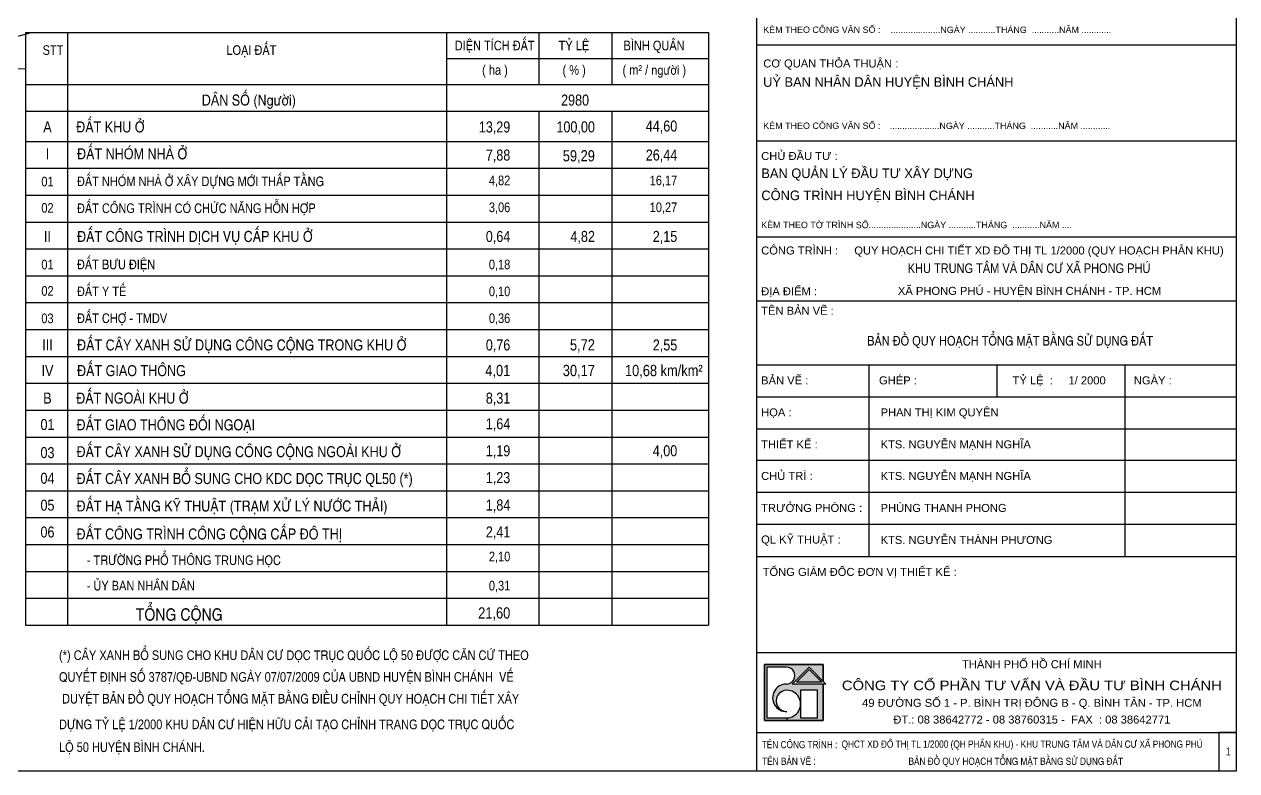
# Model space of a CAD drawing. Extents: x 597626 to 599942, y 1182063 to 1183198.
# Drawn here: x 598868 to 599626, y 1182063 to 1182529 of the extents above; entities that cross this region are included whole.
import ezdxf
from ezdxf.enums import TextEntityAlignment as Align

# ---------------------------------------------------------------- set-up
doc = ezdxf.new("R2010")
doc.units = 0
doc.header["$MEASUREMENT"] = 0
for name, color, linetype in [('5', 5, 'CONTINUOUS'), ('DTEXT', 7, 'CONTINUOUS'), ('HIENTRANG', 8, 'CONTINUOUS'), ('NET-LETRONG', 6, 'CONTINUOUS'), ('TEXT', 7, 'CONTINUOUS')]:
    doc.layers.add(name, color=color, linetype=linetype)
doc.styles.add('AVO', font='VHELVEN.TTF')
doc.styles.add('AVO-B', font='VAVOB.TTF')
doc.styles.add('VHC-R', font='VHELVCN.TTF')
doc.styles.add('VHEL-C-B', font='VHELVCB.TTF')
doc.styles.add('VHEL-C-R', font='VHELVCN.TTF')
doc.styles.add('VHELC-R', font='VHELVCN.TTF')

msp = doc.modelspace()

# ---------------------------------------------------------------- hatches: boundary and pattern name
at = {"layer": 'DTEXT'}
h = msp.add_hatch(color=170, dxfattribs=at)
edge = h.paths.add_edge_path()
edge.add_line((599358.47, 1182127.418), (599367.199, 1182118.689))
edge.add_line((599367.199, 1182118.689), (599367.199, 1182129.163))
edge.add_line((599367.199, 1182129.163), (599330.605, 1182129.163))
edge.add_line((599330.605, 1182129.163), (599330.605, 1182114.587))
edge.add_line((599330.605, 1182114.587), (599332.069, 1182114.587))
edge.add_line((599332.069, 1182114.587), (599332.069, 1182127.418))
edge.add_line((599332.069, 1182127.418), (599344.297, 1182127.418))
edge.add_ellipse((599344.297, 1182122.137), major_axis=(3.734, 3.734), ratio=1, start_angle=225, end_angle=405, ccw=False)
edge.add_ellipse((599344.297, 1182108.242), major_axis=(-6.092, 6.092), ratio=1, start_angle=-45, end_angle=-2.435898)
edge.add_line((599338.469, 1182114.587), (599353.19, 1182114.587))
edge.add_line((599353.19, 1182114.587), (599367.199, 1182114.587))
edge.add_line((599367.199, 1182114.587), (599367.199, 1182116.857))
edge.add_line((599367.199, 1182116.857), (599358.47, 1182116.857))
edge.add_line((599358.47, 1182116.857), (599347.91, 1182116.857))
edge.add_line((599347.91, 1182116.857), (599358.47, 1182127.418))
edge = h.paths.add_edge_path()
edge.add_line((599367.199, 1182114.587), (599353.19, 1182114.587))
edge.add_line((599353.19, 1182114.587), (599353.19, 1182112.966))
edge.add_line((599353.19, 1182112.966), (599363.751, 1182112.966))
edge.add_line((599363.751, 1182112.966), (599363.751, 1182095.736))
edge.add_line((599363.751, 1182095.736), (599353.19, 1182095.736))
edge.add_line((599353.19, 1182095.736), (599353.19, 1182104.351))
edge.add_ellipse((599344.575, 1182104.351), major_axis=(-6.092, 6.092), ratio=1, start_angle=135, end_angle=225, ccw=False)
edge.add_line((599344.575, 1182095.736), (599344.575, 1182093.991))
edge.add_line((599344.575, 1182093.991), (599367.199, 1182093.991))
edge.add_line((599367.199, 1182093.991), (599367.199, 1182114.587))
h.paths.add_polyline_path([(599332.069, 1182114.587), (599330.605, 1182114.587), (599330.605, 1182093.991), (599344.575, 1182093.991), (599344.575, 1182095.736), (599332.069, 1182095.736)])
msp.add_hatch(color=10, dxfattribs=at).paths.add_polyline_path([(599366.347, 1182117.969), (599358.47, 1182125.846), (599350.594, 1182117.969)])
h = msp.add_hatch(color=170, dxfattribs=at)
edge = h.paths.add_edge_path()
edge.add_ellipse((599344.575, 1182104.351), major_axis=(6.092, 6.092), ratio=1, start_angle=315, end_angle=405, ccw=False)
edge.add_line((599353.19, 1182104.351), (599353.19, 1182114.587))
edge.add_line((599353.19, 1182114.587), (599338.469, 1182114.587))
edge.add_ellipse((599344.318, 1182108.233), major_axis=(6.107, 6.107), ratio=1, start_angle=87.625545, end_angle=226.70627)
edge.add_ellipse((599344.575, 1182106.284), major_axis=(4.726, 4.726), ratio=0.999922, start_angle=45.00222, end_angle=225.002246, ccw=False)

# ---------------------------------------------------------------- linework, layer by layer
at = {"layer": '5', "color": 4}
for p, q in [((599325.748, 1182062.65), (599325.748, 1183198.16)), ((599325.748, 1182516.386), (599625.748, 1182516.386)), ((599325.748, 1182456.386), (599625.748, 1182456.386)), ((599425.748, 1182456.386), (599625.748, 1182456.386)), ((599325.748, 1182396.386), (599625.748, 1182396.386)), ((599325.748, 1182356.386), (599625.748, 1182356.386)), ((599325.748, 1182316.386), (599625.748, 1182316.386)), ((599325.748, 1182316.386), (599625.748, 1182316.386)), ((599395.748, 1182316.386), (599395.748, 1182196.65)), ((599475.748, 1182316.386), (599475.748, 1182296.386)), ((599555.748, 1182316.386), (599555.748, 1182196.65)), ((599325.748, 1182296.386), (599625.748, 1182296.386)), ((599325.748, 1182276.386), (599625.748, 1182276.386)), ((599395.748, 1182276.386), (599555.748, 1182276.386)), ((599625.748, 1182256.65), (599325.748, 1182256.65)), ((599625.748, 1182236.65), (599325.748, 1182236.65)), ((599625.748, 1182216.65), (599325.748, 1182216.65)), ((599325.748, 1182196.65), (599625.748, 1182196.65)), ((599325.748, 1182136.65), (599625.748, 1182136.65)), ((599325.614, 1182086.65), (599625.614, 1182086.65))]:
    msp.add_line(p, q, dxfattribs=at)
msp.add_lwpolyline([(599625.614, 1182086.65), (599614.614, 1182086.65), (599614.614, 1182062.65), (599625.614, 1182062.65)], close=True, dxfattribs=at)
at = {"layer": 'DTEXT', "color": 4}
for p, q in [((598868.71, 1182524.207), (598868.71, 1182338.473)), ((598868.71, 1182524.207), (599295.515, 1182524.207)), ((598895.08, 1182524.207), (598895.08, 1182338.473)), ((599131.861, 1182524.207), (599131.861, 1182338.473)), ((599189.648, 1182524.207), (599189.648, 1182491.673)), ((599235.254, 1182524.207), (599235.254, 1182491.673)), ((599295.515, 1182524.207), (599295.515, 1182338.473)), ((598868.71, 1182491.673), (599295.515, 1182491.673)), ((598868.71, 1182474.873), (599295.515, 1182474.873)), ((599189.648, 1182474.873), (599189.648, 1182338.473)), ((599235.254, 1182474.873), (599235.254, 1182338.473)), ((598868.71, 1182456.073), (599295.515, 1182456.073)), ((598868.71, 1182405.673), (599295.515, 1182405.673)), ((598868.71, 1182388.873), (599295.515, 1182388.873)), ((598868.71, 1182338.473), (599295.515, 1182338.473)), ((598868.71, 1182338.473), (598868.71, 1182153.673)), ((598895.08, 1182338.473), (598895.08, 1182153.673)), ((599131.861, 1182338.473), (599131.861, 1182153.673)), ((599189.648, 1182338.473), (599189.648, 1182153.673)), ((599235.254, 1182338.473), (599235.254, 1182153.673)), ((599295.515, 1182338.473), (599295.515, 1182153.673)), ((598868.71, 1182321.673), (599295.515, 1182321.673)), ((598868.71, 1182304.873), (599295.515, 1182304.873)), ((598868.71, 1182288.073), (599295.515, 1182288.073)), ((598868.71, 1182288.073), (599295.515, 1182288.073)), ((598868.71, 1182288.073), (599295.515, 1182288.073)), ((598868.71, 1182288.073), (599295.515, 1182288.073)), ((598868.71, 1182288.073), (599295.515, 1182288.073)), ((598868.71, 1182288.073), (599295.515, 1182288.073)), ((598868.71, 1182288.073), (599295.515, 1182288.073)), ((598868.71, 1182288.073), (599295.515, 1182288.073)), ((598868.71, 1182271.273), (599295.515, 1182271.273)), ((598868.71, 1182254.473), (599295.515, 1182254.473)), ((598868.71, 1182254.473), (599295.515, 1182254.473)), ((598868.71, 1182237.673), (599295.515, 1182237.673)), ((598868.71, 1182220.873), (599295.515, 1182220.873)), ((598868.71, 1182204.073), (599295.515, 1182204.073)), ((598868.71, 1182204.073), (599295.515, 1182204.073)), ((598868.71, 1182204.073), (599295.515, 1182204.073)), ((598868.71, 1182204.073), (599295.515, 1182204.073)), ((598868.71, 1182204.073), (599295.515, 1182204.073)), ((598868.71, 1182204.073), (599295.515, 1182204.073)), ((598868.71, 1182204.073), (599295.515, 1182204.073)), ((598868.71, 1182204.073), (599295.515, 1182204.073)), ((598868.71, 1182187.273), (599295.515, 1182187.273)), ((598868.71, 1182187.273), (599295.515, 1182187.273)), ((598868.71, 1182187.273), (599295.515, 1182187.273)), ((598868.71, 1182187.273), (599295.515, 1182187.273)), ((598868.71, 1182187.273), (599295.515, 1182187.273)), ((598868.71, 1182187.273), (599295.515, 1182187.273)), ((598868.71, 1182187.273), (599295.515, 1182187.273)), ((598868.71, 1182187.273), (599295.515, 1182187.273)), ((598868.71, 1182170.473), (599295.515, 1182170.473)), ((598868.71, 1182153.673), (599295.515, 1182153.673))]:
    msp.add_line(p, q, dxfattribs=at)
at = {"layer": 'DTEXT', "color": 2}
for p, q in [((599131.861, 1182507.94), (599295.515, 1182507.94)), ((598868.71, 1182439.273), (599295.515, 1182439.273)), ((598868.71, 1182422.473), (599295.515, 1182422.473)), ((598868.71, 1182372.073), (599295.515, 1182372.073)), ((598868.71, 1182355.273), (599295.515, 1182355.273)), ((598868.71, 1182338.473), (599295.515, 1182338.473))]:
    msp.add_line(p, q, dxfattribs=at)
at = {"layer": 'DTEXT', "color": 160}
for p, q in [((599330.605, 1182093.991), (599330.605, 1182129.163)), ((599330.605, 1182129.163), (599367.199, 1182129.163)), ((599367.199, 1182129.163), (599367.199, 1182118.689)), ((599367.199, 1182116.857), (599367.199, 1182093.991)), ((599367.199, 1182093.991), (599330.605, 1182093.991))]:
    msp.add_line(p, q, dxfattribs=at)
at = {"layer": 'DTEXT', "color": 5}
for p, q in [((599367.199, 1182129.163), (599330.605, 1182129.163)), ((599330.605, 1182129.163), (599330.605, 1182093.991)), ((599344.297, 1182127.418), (599332.069, 1182127.418)), ((599332.069, 1182127.418), (599332.069, 1182095.736)), ((599367.199, 1182118.689), (599367.199, 1182129.163)), ((599363.751, 1182112.966), (599353.19, 1182112.966)), ((599353.19, 1182112.966), (599353.19, 1182095.736)), ((599363.751, 1182095.736), (599363.751, 1182112.966)), ((599367.199, 1182093.991), (599367.199, 1182116.857)), ((599330.605, 1182093.991), (599367.199, 1182093.991)), ((599330.605, 1182093.991), (599367.199, 1182093.991)), ((599332.069, 1182095.736), (599344.575, 1182095.736)), ((599344.575, 1182095.736), (599344.575, 1182093.991)), ((599353.19, 1182095.736), (599363.751, 1182095.736))]:
    msp.add_line(p, q, dxfattribs=at)
at = {"layer": 'DTEXT', "color": 255}
for p, q in [((599347.91, 1182116.857), (599358.47, 1182127.418)), ((599358.47, 1182127.418), (599369.031, 1182116.857)), ((599358.47, 1182116.857), (599347.91, 1182116.857)), ((599369.031, 1182116.857), (599358.47, 1182116.857))]:
    msp.add_line(p, q, dxfattribs=at)
at = {"layer": 'DTEXT'}
for p, q in [((599350.594, 1182117.969), (599358.47, 1182125.846)), ((599358.47, 1182125.846), (599366.347, 1182117.969)), ((599366.347, 1182117.969), (599350.594, 1182117.969))]:
    msp.add_line(p, q, dxfattribs=at)
at = {"layer": 'DTEXT', "color": 5}
for centre, major_axis, start_param, end_param in [((599344.297, 1182122.137), (3.734, 3.734), 3.9269908, 7.0685835), ((599344.297, 1182108.242), (6.092, 6.092), 0.7853982, 3.9592545), ((599344.575, 1182106.284), (-4.725, 4.725), -0.7853982, 2.3561945), ((599344.575, 1182104.351), (6.092, 6.092), 3.9269908, 7.0685835)]:
    msp.add_ellipse(centre, major_axis=major_axis, ratio=1, start_param=start_param, end_param=end_param, dxfattribs=at)
at = {"layer": 'HIENTRANG', "linetype": 'CONTINUOUS'}
for p, q in [((598864.06, 1182521.76), (598871.11, 1182523.76)), ((598861.56, 1182501.32), (598869.06, 1182501.62))]:
    msp.add_line(p, q, dxfattribs=at)
at = {"layer": 'NET-LETRONG', "color": 6, "linetype": 'CONTINUOUS', "flags": 128}
msp.add_lwpolyline([(599625.614, 1183198.16), (597626.432, 1183198.16), (597626.432, 1182062.65), (599625.614, 1182062.65)], close=True, dxfattribs=at)

# ---------------------------------------------------------------- texts
at = {"layer": 'DTEXT'}
for s, height, style, p in [('KEØM THEO COÂNG VAÊN SOÁ :', 4, 'AVO', (599329.833, 1182523.866)), ('....................NGAØY ...........THAÙNG  ...........NAÊM ............', 4, 'AVO', (599409.454, 1182523.806)), ('CÔ QUAN THOÛA THUAÄN :', 5, 'AVO', (599329.833, 1182502.282)), ('UYÛ BAN NHAÂN DAÂN HUYEÄN BÌNH CHAÙNH', 6, 'AVO-B', (599329.744, 1182490.171)), ('DAÂN SOÁ (Ngöôøi)', 6.85714, 'VHEL-C-B', (598978.921, 1182478.464)), ('ÑAÁT KHU ÔÛ', 6.85714, 'VHEL-C-B', (598900.458, 1182461.69)), ('KEØM THEO COÂNG VAÊN SOÁ :', 4, 'AVO', (599329.833, 1182463.866)), ('....................NGAØY ...........THAÙNG  ...........NAÊM ............', 4, 'AVO', (599408.882, 1182463.806)), ('ÑAÁT NHOÙM NHAØ ÔÛ', 6.85714, 'VHELC-R', (598900.975, 1182444.89)), ('CHUÛ ÑAÀU TÖ :', 5, 'AVO', (599328.524, 1182444.438)), ('BAN QUAÛN LYÙ ÑAÀU TÖ XAÂY DÖÏNG', 6, 'AVO-B', (599328.641, 1182433.138)), ('ÑAÁT NHOÙM NHAØ ÔÛ XAÂY DÖÏNG MÔÙI THAÁP TAÀNG', 6, 'VHELC-R', (598900.907, 1182428.09)), ('COÂNG TRÌNH HUYEÄN BÌNH CHAÙNH', 6, 'AVO-B', (599328.641, 1182419.332)), ('ÑAÁT COÂNG TRÌNH COÙ CHÖÙC NAÊNG HOÃN HÔÏP', 6, 'VHELC-R', (598900.907, 1182411.29)), ('ÑAÁT COÂNG TRÌNH DÒCH VUÏ CAÁP KHU ÔÛ', 6.85714, 'VHELC-R', (598900.975, 1182393.221)), ('KEØM THEO TÔØ TRÌNH SOÁ.....................NGAØY ...........THAÙNG  ...........NAÊM ....', 4, 'AVO', (599328.524, 1182401.826)), ('ÑAÁT BÖU ÑIEÄN', 6, 'VHELC-R', (598900.907, 1182376.139)), ('COÂNG TRÌNH :', 5, 'AVO', (599328.524, 1182385.374)), ('ÑAÁT Y TEÁ', 6, 'VHELC-R', (598900.907, 1182359.339)), ('ÑÒA ÑIEÅM :', 5, 'AVO', (599328.524, 1182359.864)), ('ÑAÁT CHÔÏ - TMDV', 6, 'VHELC-R', (598900.907, 1182342.539)), ('TEÂN BAÛN VEÕ :', 5, 'AVO', (599328.524, 1182347.699)), ('ÑAÁT CAÂY XANH SÖÛ DUÏNG COÂNG COÄNG TRONG KHU ÔÛ', 6.85714, 'VHELC-R', (598900.975, 1182325.387)), ('ÑAÁT GIAO THOÂNG ', 6.85714, 'VHELC-R', (598900.975, 1182309.348)), ('BAÛN VEÕ :  ', 5, 'AVO', (599328.493, 1182304.178)), ('GHEÙP :', 5, 'AVO', (599402.166, 1182304.178)), ('TYÛ LEÄ  :     1/ 2000', 5, 'AVO', (599485.624, 1182304.178)), ('NGAØY : ', 5, 'AVO', (599561.44, 1182304.178)), ('ÑAÁT NGOAØI KHU ÔÛ', 6.85714, 'VHEL-C-B', (598900.458, 1182292.167)), ('HOÏA :', 5, 'AVO', (599328.493, 1182284.178)), ('PHAN THÒ KIM QUYEÂN', 5, 'AVO', (599403.16, 1182284.178)), ('ÑAÁT GIAO THOÂNG ÑOÁI NGOAÏI', 6.85714, 'VHELC-R', (598900.653, 1182275.476)), ('ÑAÁT CAÂY XANH SÖÛ DUÏNG COÂNG COÄNG NGOAØI KHU ÔÛ', 6.85714, 'VHELC-R', (598900.653, 1182258.676)), ('THIEÁT KEÁ :', 5, 'AVO', (599328.493, 1182264.178)), ('KTS. NGUYEÃN MAÏNH NGHÓA', 5, 'AVO', (599403.16, 1182264.178)), ('ÑAÁT CAÂY XANH BOÅ SUNG CHO KDC DOÏC TRUÏC QL50 (*)', 6.85714, 'VHELC-R', (598900.653, 1182241.876)), ('CHUÛ TRÌ :', 5, 'AVO', (599328.493, 1182244.442)), ('KTS. NGUYEÃN MAÏNH NGHÓA', 5, 'AVO', (599403.16, 1182244.442)), ('ÑAÁT HAÏ TAÀNG KYÕ THUAÄT (TRAÏM XÖÛ LYÙ NÖÔÙC THAÛI)', 6.85714, 'VHELC-R', (598900.653, 1182224.722)), ('TRÖÔÛNG PHOØNG :', 5, 'AVO', (599328.493, 1182224.442)), ('PHUØNG THANH PHONG', 5, 'AVO', (599403.16, 1182224.442)), ('ÑAÁT COÂNG TRÌNH COÂNG COÄNG CAÁP ÑOÂ THÒ', 6.85714, 'VHELC-R', (598900.653, 1182207.227)), ('QL KYÕ THUAÄT :', 5, 'AVO', (599328.493, 1182204.705)), ('KTS. NGUYEÃN THAØNH PHÖÔNG', 5, 'AVO', (599403.16, 1182204.442)), ('- TRÖÔØNG PHOÅ THOÂNG TRUNG HOÏC ', 6, 'VHELC-R', (598907.058, 1182191.274)), ('TOÅNG GIAÙM ÑOÁC ÑÔN VÒ THIEÁT KEÁ :', 5, 'AVO', (599329.426, 1182184.442)), ('- UÛY BAN NHAÂN DAÂN', 6, 'VHELC-R', (598907.015, 1182175.371)), (' TOÅNG COÄNG', 7.71429, 'VHEL-C-B', (598935.187, 1182156.469)), ('(*) CAÂY XANH BOÅ SUNG CHO KHU DAÂN CÖ DOÏC TRUÏC QUOÁC LOÄ 50 ÑÖÔÏC CAÊN CÖÙ THEO ', 6, 'VHELC-R', (598889.703, 1182131.887)), ('QUYEÁT ÑÒNH SOÁ 3787/QÑ-UBND NGAØY 07/07/2009 CUÛA UBND HUYEÄN BÌNH CHAÙNH  VEÁ', 6, 'VHELC-R', (598889.703, 1182118.288)), (' DUYEÄT BAÛN ÑOÀ QUY HOAÏCH TOÅNG MAËT BAÈNG ÑIEÀU CHÆNH QUY HOAÏCH CHI TIEÁT XAÂY ', 6, 'VHELC-R', (598889.703, 1182104.688)), ('DÖÏNG TYÛ LEÄ 1/2000 KHU DAÂN CÖ HIEÄN HÖÕU CAÛI TAÏO CHÆNH TRANG DOÏC TRUÏC QUOÁC ', 6, 'VHELC-R', (598889.703, 1182088.638)), ('LOÄ 50 HUYEÄN BÌNH CHAÙNH.', 6, 'VHELC-R', (598889.703, 1182074.423)), ('TEÂN COÂNG TRÌNH : ', 4.5, 'VHEL-C-R', (599328.903, 1182076.752)), ('QHCT XD ÑOÂ THÒ TL 1/2000 (QH PHAÂN KHU) - KHU TRUNG TAÂM VAØ DAÂN CÖ XAÕ PHONG PHUÙ', 4.5, 'VHEL-C-R', (599378.771, 1182077.049)), ('TEÂN BAÛN VEÕ :', 4.5, 'VHC-R', (599329.112, 1182066.337)), ('BAÛN ÑOÀ QUY HOAÏCH TOÅNG MAËT BAÈNG SÖÛ DUÏNG ÑAÁT', 4.5, 'VHC-R', (599420.606, 1182066.337))]:
    msp.add_text(s, height=height, dxfattribs=dict(at, style=style)).set_placement(p)
for s, height, style, p in [('DIEÄN TÍCH ÑAÁT', 6, 'VHELC-R', (599161.992, 1182512.998)), ('STT', 6, 'VHELC-R', (598885.936, 1182510.14)), ('LOAÏI ÑAÁT', 6, 'VHELC-R', (599009.929, 1182510.14)), ('TYÛ LEÄ', 6, 'VHELC-R', (599211.493, 1182512.998)), ('BÌNH QUAÂN', 6, 'VHELC-R', (599261.588, 1182512.998)), ('( ha )', 6, 'VHELC-R', (599162.142, 1182497.707)), ('( % )', 6, 'VHELC-R', (599211.643, 1182497.707)), ('( m² / ngöôøi )', 6, 'VHELC-R', (599261.739, 1182497.707)), ('2980', 6.8571, 'VHEL-C-B', (599212.221, 1182478.464)), ('A', 6.857, 'VHEL-C-B', (598882.484, 1182461.69)), ('I', 6.857, 'VHELC-R', (598882.484, 1182444.89)), ('01', 6, 'VHELC-R', (598882.484, 1182427.966)), ('02', 6, 'VHELC-R', (598882.484, 1182411.5)), ('II', 6.8571, 'VHELC-R', (598882.484, 1182393.221)), ('QUY HOAÏCH CHI TIEÁT XD ÑOÂ THÒ TL 1/2000 (QUY HOAÏCH PHAÂN KHU)', 5, 'AVO', (599502.15, 1182385.366)), ('01', 6, 'VHELC-R', (598882.484, 1182376.053)), ('KHU TRUNG TAÂM VAØ DAÂN CÖ XAÕ PHONG PHUÙ', 6, 'VHEL-C-B', (599495.943, 1182373.782)), ('02', 6, 'VHELC-R', (598882.484, 1182359.587)), ('XAÕ PHONG PHUÙ - HUYEÄN BÌNH CHAÙNH - TP. HCM', 5, 'AVO', (599496.227, 1182360.12)), ('03', 6, 'VHELC-R', (598882.484, 1182342.435)), ('III', 6.8571, 'VHELC-R', (598882.484, 1182325.387)), ('BAÛN ÑOÀ QUY HOAÏCH TOÅNG MAËT BAÈNG SÖÛ DUÏNG ÑAÁT', 6, 'VHEL-C-B', (599484.078, 1182328.435)), ('IV', 6.8571, 'VHELC-R', (598882.484, 1182309.348)), ('B', 6.857, 'VHEL-C-B', (598882.484, 1182292.167)), ('01', 6.8571, 'VHELC-R', (598882.484, 1182275.651)), ('03', 6.8571, 'VHELC-R', (598882.484, 1182258.085)), ('04', 6.8571, 'VHELC-R', (598882.484, 1182242.051)), ('05', 6.8571, 'VHELC-R', (598882.484, 1182225.251)), ('06', 6.8571, 'VHELC-R', (598882.484, 1182208.451)), ('THAØNH PHOÁ HOÀ CHÍ MINH', 5, 'AVO', (599497.706, 1182126.753)), ('49 ÑÖÔØNG SOÁ 1 - P. BÌNH TRÒ ÑOÂNG B - Q. BÌNH TAÂN - TP. HCM', 5, 'AVO', (599497.706, 1182102.608)), ('ÑT.: 08 38642772 - 08 38760315 -  FAX  : 08 38642771', 5, 'AVO', (599497.706, 1182092.151))]:
    msp.add_text(s, height=height, dxfattribs=dict(at, style=style)).set_placement(p, align=Align.CENTER)
for s, height, style, p in [('13,29', 6.8571, 'VHEL-C-B', (599171.726, 1182461.69)), ('100,00', 6.8571, 'VHEL-C-B', (599224.605, 1182461.69)), ('44,60', 6.8571, 'VHEL-C-B', (599276.075, 1182462.22)), ('7,88', 6.8571, 'VHELC-R', (599171.726, 1182444.078)), ('59,29', 7, 'VHELC-R', (599224.605, 1182443.572)), ('26,44', 6.8571, 'VHELC-R', (599276.075, 1182444.103)), ('4,82', 6, 'VHELC-R', (599171.726, 1182428.672)), ('16,17', 6, 'VHELC-R', (599276.075, 1182428.672)), ('3,06', 6, 'VHELC-R', (599171.726, 1182411.872)), ('10,27', 6, 'VHELC-R', (599276.075, 1182411.872)), ('0,64', 6.8571, 'VHELC-R', (599171.726, 1182393.221)), ('4,82', 6.8571, 'VHELC-R', (599224.605, 1182393.221)), ('2,15', 6.8571, 'VHELC-R', (599276.075, 1182393.221)), ('0,18', 6, 'VHELC-R', (599171.726, 1182376.139)), ('0,10', 6, 'VHELC-R', (599171.726, 1182359.339)), ('0,36', 6, 'VHELC-R', (599171.726, 1182342.539)), ('0,76', 6.8571, 'VHELC-R', (599171.726, 1182325.387)), ('5,72', 7, 'VHELC-R', (599224.605, 1182325.387)), ('2,55', 6.8571, 'VHELC-R', (599276.075, 1182325.387)), ('4,01', 7, 'VHELC-R', (599171.726, 1182309.348)), ('30,17', 7, 'VHELC-R', (599224.605, 1182309.348)), ('10,68 km/km²', 7, 'VHELC-R', (599291.96, 1182309.348)), ('8,31', 6.8571, 'VHEL-C-B', (599171.726, 1182292.167)), ('1,64', 6.8571, 'VHELC-R', (599171.726, 1182276.058)), ('1,19', 6.8571, 'VHELC-R', (599171.726, 1182259.258)), ('4,00', 6.8571, 'VHELC-R', (599276.075, 1182259.258)), ('1,23', 6.8571, 'VHELC-R', (599171.726, 1182242.458)), ('1,84', 6.8571, 'VHELC-R', (599171.726, 1182225.305)), ('2,41', 6.8571, 'VHELC-R', (599171.726, 1182208.505)), ('2,10', 6, 'VHELC-R', (599171.726, 1182193.61)), ('0,31', 6, 'VHELC-R', (599171.726, 1182175.371)), ('21,60', 7, 'VHELC-R', (599171.726, 1182157.817))]:
    msp.add_text(s, height=height, dxfattribs=dict(at, style=style)).set_placement(p, align=Align.RIGHT)
at = {"layer": 'DTEXT', "style": 'AVO', "width": 1.102035}
msp.add_text('COÂNG TY COÅ PHAÀN TÖ VAÁN VAØ ÑAÀU TÖ BÌNH CHAÙNH', height=6, dxfattribs=at).set_placement((599497.706, 1182113.007), align=Align.CENTER)
at = {"layer": 'TEXT', "style": 'VHC-R'}
msp.add_text('1', height=5, dxfattribs=at).set_placement((599618.829, 1182072.204))

doc.saveas('drawing.dxf')
